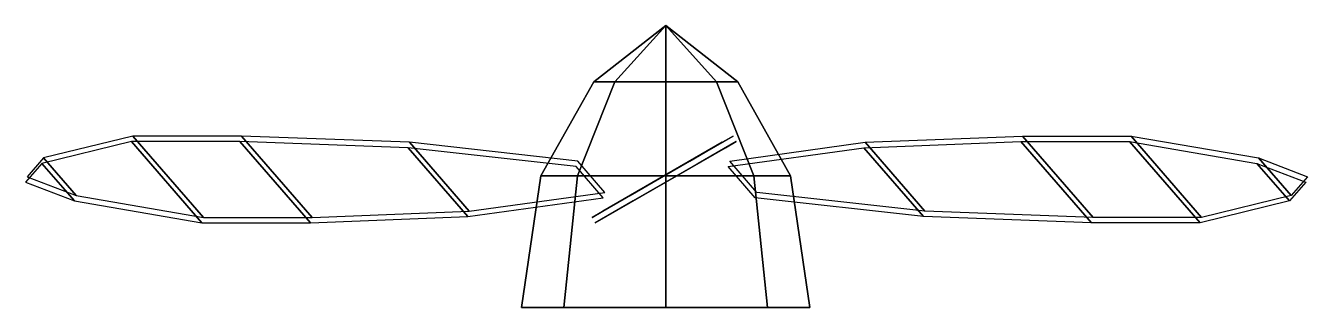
# Model space of a CAD drawing. Extents: x -1.02 to 1.02, y -0.21 to 0.24.
import ezdxf

# ---------------------------------------------------------------- set-up
doc = ezdxf.new("R2010")
doc.units = 0
doc.layers.add('BLADES', color=2, linetype='CONTINUOUS')
doc.layers.add('PROP', color=1, linetype='CONTINUOUS')

msp = doc.modelspace()

# ---------------------------------------------------------------- linework, layer by layer
at = {"layer": 'BLADES'}
for points in [[(-0.738, -0.0663, -0.5618), (-0.8505, 0.0637, -0.3668), (-0.9934, 0.0287, -0.5193), (-0.9415, -0.0313, -0.6093)], [(-0.5647, -0.0663, -0.4618), (-0.6773, 0.0637, -0.2668), (-0.8505, 0.0637, -0.3668), (-0.738, -0.0663, -0.5618)], [(-0.3136, -0.0563, -0.2968), (-0.4089, 0.0537, -0.1318), (-0.6773, 0.0637, -0.2668), (-0.5647, -0.0663, -0.4618)], [(-0.1176, -0.0663, 0.72), (0.1076, 0.0637, 0.72), (0.1076, 0.0637, 0.92), (-0.1176, -0.0663, 0.92)], [(-0.1003, -0.0563, 0.42), (0.0903, 0.0537, 0.42), (0.1076, 0.0637, 0.72), (-0.1176, -0.0663, 0.72)], [(-0.1176, -0.0663, 0.92), (0.1076, 0.0637, 0.92), (0.047, 0.0287, 1.12), (-0.057, -0.0313, 1.12)], [(0.4139, -0.0563, -0.1232), (0.3186, 0.0537, -0.2882), (0.5697, 0.0637, -0.4532), (0.6823, -0.0663, -0.2582)], [(0.6823, -0.0663, -0.2582), (0.5697, 0.0637, -0.4532), (0.743, 0.0637, -0.5532), (0.8555, -0.0663, -0.3582)], [(0.8555, -0.0663, -0.3582), (0.743, 0.0637, -0.5532), (0.9465, 0.0287, -0.6007), (0.9984, -0.0313, -0.5107)], [(-0.7405, -0.075, -0.5575), (-0.853, 0.055, -0.3625), (-0.9959, 0.02, -0.515), (-0.944, -0.04, -0.605)], [(-0.5672, -0.075, -0.4575), (-0.6798, 0.055, -0.2625), (-0.853, 0.055, -0.3625), (-0.7405, -0.075, -0.5575)], [(-0.3161, -0.065, -0.2925), (-0.4114, 0.045, -0.1275), (-0.6798, 0.055, -0.2625), (-0.5672, -0.075, -0.4575)], [(-0.0996, -0.035, -0.1075), (-0.1429, 0.015, -0.0325), (-0.4114, 0.045, -0.1275), (-0.3161, -0.065, -0.2925)], [(-0.0971, -0.0263, -0.1118), (-0.1404, 0.0237, -0.0368), (-0.4089, 0.0537, -0.1318), (-0.3136, -0.0563, -0.2968)], [(-0.0953, -0.065, 0.42), (0.0953, 0.045, 0.42), (0.1126, 0.055, 0.72), (-0.1126, -0.075, 0.72)], [(-0.1126, -0.075, 0.72), (0.1126, 0.055, 0.72), (0.1126, 0.055, 0.92), (-0.1126, -0.075, 0.92)], [(-0.1126, -0.075, 0.92), (0.1126, 0.055, 0.92), (0.052, 0.02, 1.12), (-0.052, -0.04, 1.12)], [(-0.0483, -0.0263, 0.14), (0.0383, 0.0237, 0.14), (0.0903, 0.0537, 0.42), (-0.1003, -0.0563, 0.42)], [(-0.0433, -0.035, 0.14), (0.0433, 0.015, 0.14), (0.0953, 0.045, 0.42), (-0.0953, -0.065, 0.42)], [(0.1429, -0.035, -0.0325), (0.0996, 0.015, -0.1075), (0.3161, 0.045, -0.2925), (0.4114, -0.065, -0.1275)], [(0.1454, -0.0263, -0.0282), (0.1021, 0.0237, -0.1032), (0.3186, 0.0537, -0.2882), (0.4139, -0.0563, -0.1232)], [(0.4114, -0.065, -0.1275), (0.3161, 0.045, -0.2925), (0.5672, 0.055, -0.4575), (0.6798, -0.075, -0.2625)], [(0.6798, -0.075, -0.2625), (0.5672, 0.055, -0.4575), (0.7405, 0.055, -0.5575), (0.853, -0.075, -0.3625)], [(0.853, -0.075, -0.3625), (0.7405, 0.055, -0.5575), (0.944, 0.02, -0.605), (0.9959, -0.04, -0.515)], [(-0.9415, -0.0313, -0.6093), (-0.9934, 0.0287, -0.5193), (-1.0194, -0.0013, -0.5943)], [(-0.057, -0.0313, 1.12), (0.047, 0.0287, 1.12), (-0.005, -0.0013, 1.18)], [(0.9984, -0.0313, -0.5107), (0.9465, 0.0287, -0.6007), (1.0244, -0.0013, -0.5857)], [(-0.944, -0.04, -0.605), (-0.9959, 0.02, -0.515), (-1.0219, -0.01, -0.59)], [(-0.052, -0.04, 1.12), (0.052, 0.02, 1.12), (0, -0.01, 1.18)], [(0.9959, -0.04, -0.515), (0.944, 0.02, -0.605), (1.0219, -0.01, -0.59)]]:
    msp.add_3dface(points, dxfattribs=at)
at = {"layer": 'PROP'}
for points in [[(0, 0.24), (-0.115, 0.15), (-0.0813, 0.15, 0.0813), (0, 0.24)], [(0, 0.24), (-0.0813, 0.15, -0.0813), (-0.115, 0.15), (0, 0.24)], [(0, 0.24), (-0.0813, 0.15, 0.0813), (0, 0.15, 0.115), (0, 0.24)], [(0, 0.24), (0, 0.15, -0.115), (-0.0813, 0.15, -0.0813), (0, 0.24)], [(0, 0.24), (0, 0.15, 0.115), (0.0813, 0.15, 0.0813), (0, 0.24)], [(0, 0.24), (0.0813, 0.15, 0.0813), (0.115, 0.15), (0, 0.24)], [(0, 0.24), (0.115, 0.15), (0.0813, 0.15, -0.0813), (0, 0.24)], [(0, 0.24), (0.0813, 0.15, -0.0813), (0, 0.15, -0.115), (0, 0.24)], [(-0.115, 0.15), (-0.1992, 0), (-0.1408, 0, 0.1408), (-0.0813, 0.15, 0.0813)], [(-0.0813, 0.15, -0.0813), (-0.1408, 0, -0.1408), (-0.1992, 0), (-0.115, 0.15)], [(-0.0813, 0.15, 0.0813), (-0.1408, 0, 0.1408), (0, 0, 0.1992), (0, 0.15, 0.115)], [(0, 0.15, -0.115), (0, 0, -0.1992), (-0.1408, 0, -0.1408), (-0.0813, 0.15, -0.0813)], [(0, 0.15, 0.115), (0, 0, 0.1992), (0.1408, 0, 0.1408), (0.0813, 0.15, 0.0813)], [(0.0813, 0.15, -0.0813), (0.1408, 0, -0.1408), (0, 0, -0.1992), (0, 0.15, -0.115)], [(0.0813, 0.15, 0.0813), (0.1408, 0, 0.1408), (0.1992, 0), (0.115, 0.15)], [(0.115, 0.15), (0.1992, 0), (0.1408, 0, -0.1408), (0.0813, 0.15, -0.0813)], [(-0.1992, 0), (-0.23, -0.21), (-0.1626, -0.21, 0.1626), (-0.1408, 0, 0.1408)], [(-0.1408, 0, -0.1408), (-0.1626, -0.21, -0.1626), (-0.23, -0.21), (-0.1992, 0)], [(-0.1408, 0, 0.1408), (-0.1626, -0.21, 0.1626), (0, -0.21, 0.23), (0, 0, 0.1992)], [(0, 0, -0.1992), (0, -0.21, -0.23), (-0.1626, -0.21, -0.1626), (-0.1408, 0, -0.1408)], [(0, 0, 0.1992), (0, -0.21, 0.23), (0.1626, -0.21, 0.1626), (0.1408, 0, 0.1408)], [(0.1408, 0, -0.1408), (0.1626, -0.21, -0.1626), (0, -0.21, -0.23), (0, 0, -0.1992)], [(0.1408, 0, 0.1408), (0.1626, -0.21, 0.1626), (0.23, -0.21), (0.1992, 0)], [(0.1992, 0), (0.23, -0.21), (0.1626, -0.21, -0.1626), (0.1408, 0, -0.1408)]]:
    msp.add_3dface(points, dxfattribs=at)

doc.saveas('drawing.dxf')
